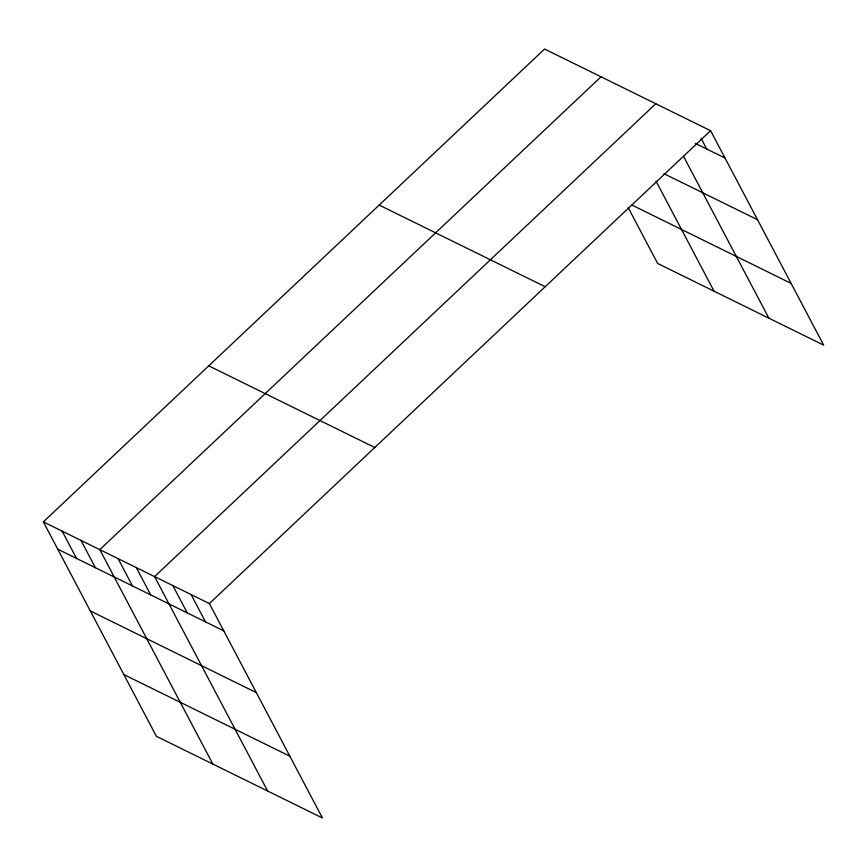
<?xml version="1.0" encoding="UTF-8"?>
<svg xmlns="http://www.w3.org/2000/svg" width="867" height="867" viewBox="0 0 867 867"><rect width="100%" height="100%" fill="white"/><g stroke="black" fill="none" stroke-linecap="round" stroke-linejoin="round"><path stroke-width="1.3" d="M43.35 521.88L209.37 603.551L322.426 817.971L156.407 736.311L43.35 521.88L544.574 49.029L710.593 130.689L823.65 345.12L657.63 263.449L628.087 207.419M601.026 76.795L99.792 549.645L212.849 764.076M655.81 103.737L154.586 576.598L267.643 791.029M209.37 603.551L710.593 130.689M695.312 143.391L724.985 157.989M663.949 173.703L757.552 219.741M632.13 205.176L791.094 283.368M379.172 205.067L545.191 286.739M208.752 365.841L374.772 447.502M57.742 549.179L223.762 630.851M90.298 610.932L256.318 692.603M123.851 674.559L289.871 756.219M701.089 138.319L706.724 149.005M683.467 156.201L768.866 318.167M656.048 181.16L714.072 291.214M191.108 594.567L205.501 621.867M172.847 585.583L187.239 612.882M136.325 567.614L150.717 594.914M118.064 558.63L132.456 585.929M80.978 540.39L95.37 567.69M62.164 531.135L76.556 558.435"/></g></svg>
